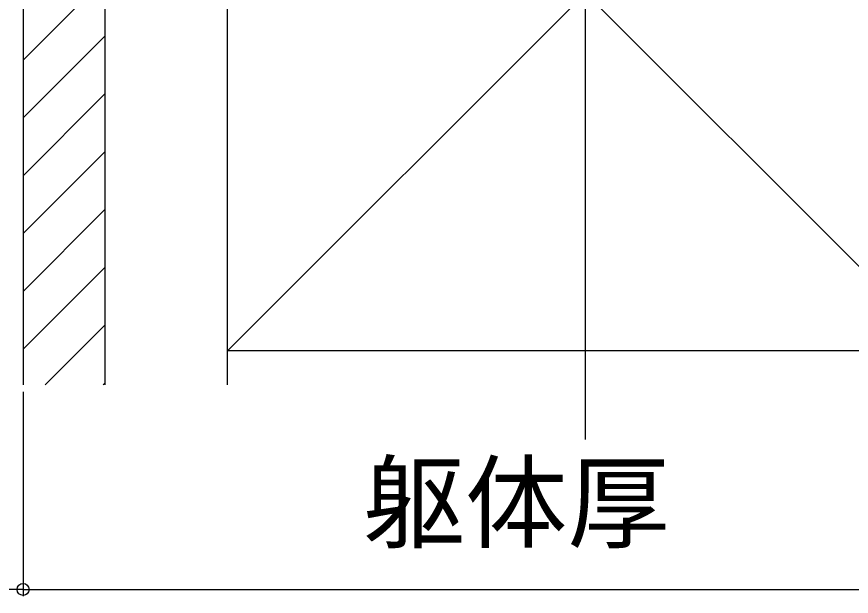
# Model space of a CAD drawing. Units: millimetres, scale not verified. Extents: x -875 to 875, y -1300 to 1293.
# Drawn here: x -231.3 to -108.9, y 790.8 to 875.8 of the extents above; entities that cross this region are included whole.
import ezdxf
from ezdxf.enums import TextEntityAlignment as Align

# ---------------------------------------------------------------- set-up
doc = ezdxf.new("R2010")
doc.units = ezdxf.units.MM
doc.header["$LTSCALE"] = 8
for name, color, linetype in [('0-8_YKK_D', 6, 'Continuous'), ('0-A_YSS_K', 3, 'Continuous'), ('0-B_YSS_KE', 3, 'Continuous')]:
    doc.layers.add(name, color=color, linetype=linetype)
doc.styles.add('ＭＳ ゴシック', font='')
doc.styles.get('ＭＳ ゴシック').set_extended_font_data('MS Gothic')

msp = doc.modelspace()

# ---------------------------------------------------------------- linework, layer by layer
at = {"layer": '0-8_YKK_D'}
for p, q in [((-230.398, 820.803), (-230.398, 790.803)), ((-230.398, 820.803), (-230.398, 790.803)), ((-230.398, 791.803), (-65.398, 791.803))]:
    msp.add_line(p, q, dxfattribs=at)
msp.add_lwpolyline([(-230.398, 791.803), (-247.898, 791.803), (-366.96, 791.803)], dxfattribs=at)
msp.add_circle((-230.398, 791.803), 0.875, dxfattribs=at)
msp.add_circle((-230.398, 791.803), 0.875, dxfattribs=at)
at = {"layer": '0-A_YSS_K'}
for p, q in [((-147.898, 813.803), (-147.898, 1073.021)), ((-218.398, 931.803), (-218.398, 821.803)), ((-200.398, 931.803), (-95.398, 826.803)), ((-95.398, 931.803), (-200.398, 826.803)), ((-200.398, 821.803), (-200.398, 931.803)), ((-218.398, 881.473), (-230.398, 869.473)), ((-218.398, 872.987), (-230.398, 860.987)), ((-218.398, 864.502), (-230.398, 852.502)), ((-218.398, 856.017), (-230.398, 844.017)), ((-218.398, 847.532), (-230.398, 835.532)), ((-218.398, 839.046), (-230.398, 827.046)), ((-218.398, 830.561), (-227.156, 821.803)), ((-218.398, 822.076), (-218.671, 821.803))]:
    msp.add_line(p, q, dxfattribs=at)
for points in [[(-218.398, 931.803), (-230.398, 931.803), (-230.398, 821.803)], [(-200.398, 931.803), (-218.398, 931.803), (-218.398, 821.803)]]:
    msp.add_lwpolyline(points, dxfattribs=at)
at = {"layer": '0-B_YSS_KE'}
msp.add_lwpolyline([(-200.398, 931.803), (-95.398, 931.803), (-95.398, 826.803), (-200.398, 826.803)], close=True, dxfattribs=at)

# ---------------------------------------------------------------- texts
at = {"layer": '0-8_YKK_D', "style": 'ＭＳ ゴシック'}
msp.add_text('躯体厚', height=11, dxfattribs=at).set_placement((-180.54, 795.763), align=Align.BOTTOM_LEFT)

doc.saveas('drawing.dxf')
